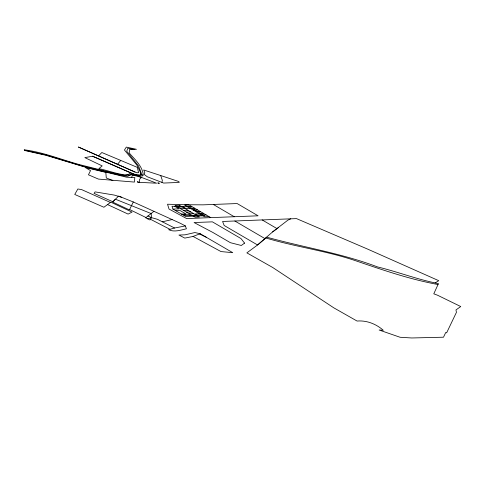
<?xml version="1.0" encoding="UTF-8"?>
<svg xmlns="http://www.w3.org/2000/svg" width="485" height="485" viewBox="0 0 485 485"><rect width="100%" height="100%" fill="white"/><g stroke="black" fill="none" stroke-linecap="round" stroke-linejoin="round"><path stroke-width="0.73" d="M161.929 182.36L162.354 180.39L160.68 175.528L143.693 169.98L144.785 172.605L144.312 174.533L147.264 176.752L163.615 183.057L179.25 182.421L178.844 181.554L160.68 175.528M130.423 172.89L128.877 174.212L124.712 175.473L116.315 173.866L79.103 164.518C60.922 159.498 42.989 152.151 24.25 149.798L24.747 150.508L45.826 155.273L83.608 166.646L126.367 177.171L131.647 177.51L132.381 175.121L135.582 175.8L141.475 177.407L156.6 183.209L137.479 182.257L137.316 181.602L139.334 182.348L139.571 179.335L141.475 177.407L92.593 156.237L84.839 157.607L102.189 165.9L98.861 168.665C108.937 170.653 118.752 174.921 129.113 175.17L130.714 174.194L133.605 174.157L140.347 175.061L140.407 172.193L137 165.233L124.451 150.023L126.312 147.088L136.467 149.307L131.477 149.629L129.689 149.307L129.18 152.914C134.915 159.577 142.414 165.961 143.354 175.291L140.268 174.066M133.296 201.966L129.422 209.926L112.593 202.051L118.601 196.067L133.296 201.966L180.396 223.318L185.367 225.925L186.416 228.793C180.79 230.06 174.218 232.46 168.665 229.684L174.576 228.011L185.367 225.925M121.723 197.304L114.254 195.073L95.09 191.89L94.066 193.376L112.872 201.772L115.4 199.208L151.156 213.558L151.556 217.656L149.932 219.996L145.664 217.82L153.921 211.327M117.564 164.276L120.729 160.414L137.261 167.349L138.589 172.654L136.97 172.757L134.982 172.017L78.473 147.058L134.982 172.017M98.637 155.831L101.838 152.514L120.729 160.414M265.083 238.687L266.847 237.201C303.665 247.398 341.664 253.315 377.548 266.938C398.033 271.842 417.73 279.657 438.452 283.579L433.79 293.819L437.573 295.238L460.75 306.544L455.961 309.933L456.446 312.322L446.636 332.837L445.733 332.474L443.508 337.208L411.753 337.972L400.07 337.263L379.118 330.006L383.314 330.285C376.063 323.925 366.787 320.252 357.057 321.04L333.838 307.86L272.728 267.508L246.865 252.861L257.565 244.98L265.083 238.687L234.849 220.996M290.739 218.826L287.932 220.117L272.558 231.945L257.565 244.98L224.143 225.458L222.579 221.469L296.493 218.608L367.509 249.054L438.767 280.688L435.203 282.84M272.558 231.945L278.184 227.786M107.549 204.573L110.792 202.184L132.041 212.097L128.095 214.091L107.549 204.573L103.905 207.253L74.745 194.455L77.861 188.98L81.65 189.611L110.416 202.457M200.184 233.709L192.787 236.522L184.803 238.093L178.935 235.043L185.052 234.825L194.837 232.551L200.184 233.709L232.745 252.679L220.966 251.563L193.048 236.419M147.652 218.832L151.556 217.656L157.413 219.299L174.576 228.011M162.317 221.79L172.145 219.559M177.874 207.077L182.221 206.907M187.446 206.707L191.793 206.537M172.975 209.096L179.068 208.853L174.812 206.367M180.741 208.756L185.088 208.586M194.661 208.217L186.034 208.586L182.627 206.598M175.788 210.739L180.141 210.569L185.876 213.927L181.523 214.097M183.609 210.435L187.956 210.266M193.182 210.06L197.528 209.896M186.476 212.115L190.823 211.945M196.049 211.739L200.396 211.569M189.344 213.788L193.691 213.618M198.917 213.418L203.263 213.248M182.154 214.461L188.247 214.225L190.253 215.401M201.287 213.715L195.206 213.952L197.225 215.134M184.154 215.637L200.681 215L202.081 215.819M192.212 215.467L196.558 215.298M201.784 215.097L206.131 214.928M208.999 216.607L204.652 216.771L184.573 205.028L188.926 204.858L167.525 204.227L169.029 209.053L186.652 218.565L258.093 215.807L237.147 203.548L203.088 204.846L188.75 204.749L210.751 217.632M131.647 177.51L134.812 177.534L134.406 182.087L98.406 179.08L88.452 174.812L90.525 170.593L85.16 167.458L105.815 172.369M134.363 149.544L127.882 148.18L126.724 151.259L138.54 165.949L142.39 176.043L131.774 174.661L127.476 176.267L120.977 175.382L82.723 166.161L45.584 154.86L24.486 150.144M438.022 284.513C410.455 279.493 383.884 270.357 357.415 261.348C327.593 250.951 296.074 247.035 265.901 237.989M112.89 180.529L106.294 177.977L105.772 171.896M92.593 156.237L133.605 174.157M147.931 215.964L151.556 217.656M199.462 233.934L206.27 237.256M129.61 209.526L146.003 217.541M150.441 219.262L169.962 229.314M262.173 219.935L277.038 228.629M213.291 204.452L234.249 216.728M244.573 243.112L241.312 245.477L230.411 242.7L212.988 232.527L194.079 222.548L212.394 221.851L240.966 238.541L244.573 243.112M179.353 205.234L175 205.404L195.079 217.147L199.432 216.977L179.353 205.234M204.7 215.716L185.567 216.462L172.884 209.041L172.029 206.283L189.453 206.798L204.7 215.716M159.274 183.215L157.898 183.263L157.886 182.742L159.274 183.215"/></g></svg>
